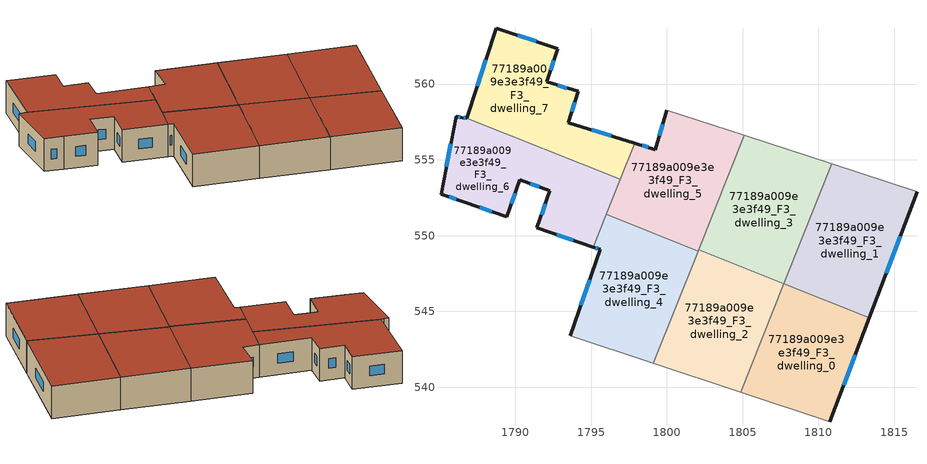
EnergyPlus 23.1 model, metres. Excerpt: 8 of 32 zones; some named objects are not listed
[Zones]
77189a009e3e3f49_F3_dwelling_0
 floor to 77189a009e3e3f49_F2_dwelling_0 (EU_floor_Construction): 1813.34,544.58 1810.74,537.72 1804.86,539.67 1807.71,546.83 z9
 wall outside (EU_wall_Construction): 1810.74,537.72 1813.34,544.58 z9:12
 wall adiabatic (EU_wall_Construction): 1804.86,539.67 1810.74,537.72 z9:12
 wall to 77189a009e3e3f49_F3_dwelling_2 (EU_wall_Construction): 1807.71,546.83 1804.86,539.67 z9:12
 wall to 77189a009e3e3f49_F3_dwelling_1 (EU_wall_Construction): 1813.34,544.58 1807.71,546.83 z9:12
 window (EU_Window_Construction): 1811.66,540.15 1812.42,542.16 z10.06:10.94
 roof outside (EU_roof_Construction): 1810.74,537.72 1813.34,544.58 1807.71,546.83 1804.86,539.67 z12
77189a009e3e3f49_F3_dwelling_1
 floor to 77189a009e3e3f49_F2_dwelling_1 (EU_floor_Construction): 1816.5,552.91 1813.34,544.58 1807.71,546.83 1810.87,554.74 z9
 wall outside (EU_wall_Construction): 1813.34,544.58 1816.5,552.91 z9:12
 wall to 77189a009e3e3f49_F3_dwelling_3 (EU_wall_Construction): 1810.87,554.74 1807.71,546.83 z9:12
 wall adiabatic (EU_wall_Construction): 1816.5,552.91 1810.87,554.74 z9:12
 window (EU_Window_Construction): 1814.46,547.52 1815.38,549.97 z10.06:10.94
 roof outside (EU_roof_Construction): 1813.34,544.58 1816.5,552.91 1810.87,554.74 1807.71,546.83 z12
77189a009e3e3f49_F3_dwelling_2
 floor to 77189a009e3e3f49_F2_dwelling_2 (EU_floor_Construction): 1807.71,546.83 1804.86,539.67 1799.1,541.58 1802.09,549.07 z9
 wall adiabatic (EU_wall_Construction): 1799.1,541.58 1804.86,539.67 z9:12
 wall to 77189a009e3e3f49_F3_dwelling_3 (EU_wall_Construction): 1807.71,546.83 1802.09,549.07 z9:12
 wall to 77189a009e3e3f49_F3_dwelling_4 (EU_wall_Construction): 1802.05,548.99 1799.1,541.58 z9:12
 wall to 77189a009e3e3f49_F3_dwelling_5 (EU_wall_Construction): 1802.09,549.07 1802.05,548.99 z9:12
 roof outside (EU_roof_Construction): 1804.86,539.67 1807.71,546.83 1802.09,549.07 1799.1,541.58 z12
77189a009e3e3f49_F3_dwelling_3
 floor to 77189a009e3e3f49_F2_dwelling_3 (EU_floor_Construction): 1810.87,554.74 1807.71,546.83 1802.09,549.07 1805.1,556.62 z9
 wall adiabatic (EU_wall_Construction): 1810.87,554.74 1805.1,556.62 z9:12
 wall to 77189a009e3e3f49_F3_dwelling_5 (EU_wall_Construction): 1805.1,556.62 1802.09,549.07 z9:12
 roof outside (EU_roof_Construction): 1807.71,546.83 1810.87,554.74 1805.1,556.62 1802.09,549.07 z12
77189a009e3e3f49_F3_dwelling_4
 floor to 77189a009e3e3f49_F2_dwelling_4 (EU_floor_Construction): 1802.05,548.99 1799.1,541.58 1793.62,543.39 1795.6,549.09 1795.15,549.25 1796,551.4 z9
 wall outside (EU_wall_Construction): 1795.15,549.25 1795.6,549.09 1793.62,543.39 z9:12
 wall to 77189a009e3e3f49_F3_dwelling_5 (EU_wall_Construction): 1802.05,548.99 1796,551.4 z9:12
 wall adiabatic (EU_wall_Construction): 1793.62,543.39 1799.1,541.58 z9:12
 wall to 77189a009e3e3f49_F3_dwelling_6 (EU_wall_Construction): 1796,551.4 1795.15,549.25 z9:12
 window (EU_Window_Construction): 1794.9,547.08 1794.32,545.41 / 1795.31,549.19 1795.44,549.15 z10.06:10.94
 roof outside (EU_roof_Construction): 1799.1,541.58 1802.05,548.99 1796,551.4 1795.15,549.25 1795.6,549.09 1793.62,543.39 z12
77189a009e3e3f49_F3_dwelling_5
 floor to 77189a009e3e3f49_F2_dwelling_5 (EU_floor_Construction): 1805.1,556.62 1802.05,548.99 1796,551.4 1797.88,556.1 1799.24,555.68 1800,558.28 z9
 wall outside (EU_wall_Construction): 1800,558.28 1799.24,555.68 1797.88,556.1 z9:12
 wall adiabatic (EU_wall_Construction): 1805.1,556.62 1800,558.28 z9:12
 wall to 77189a009e3e3f49_F3_dwelling_7 (EU_wall_Construction): 1797.88,556.1 1796.93,553.72 z9:12
 wall to 77189a009e3e3f49_F3_dwelling_6 (EU_wall_Construction): 1796.93,553.71 1796,551.4 z9:12
 window (EU_Window_Construction): 1798.76,555.83 1798.36,555.96 / 1799.73,557.36 1799.51,556.6 z10.06:10.94
 roof outside (EU_roof_Construction): 1802.05,548.99 1805.1,556.62 1800,558.28 1799.24,555.68 1797.88,556.1 1796,551.4 z12
77189a009e3e3f49_F3_dwelling_6
 floor to 77189a009e3e3f49_F2_dwelling_6 (EU_floor_Construction): 1796.93,553.71 1795.15,549.25 1791.43,550.52 1792.28,552.97 1790.29,553.67 1789.44,551.23 1786.67,552.2 1785.1,552.74 1786.09,557.87 1786.51,557.78 1786.79,557.75 z9
 wall outside (EU_wall_Construction): 1786.79,557.75 1786.51,557.78 1786.09,557.87 1785.1,552.74 1786.67,552.2 1789.44,551.23 1790.29,553.67 1792.28,552.97 1791.43,550.52 1795.15,549.25 z9:12
 wall to 77189a009e3e3f49_F3_dwelling_7 (EU_wall_Construction): 1796.93,553.71 1786.79,557.75 z9:12
 window (EU_Window_Construction): 1787.65,551.86 1788.46,551.58 / 1785.65,552.55 1786.11,552.39 / 1785.74,556.06 1785.45,554.56 / 1786.36,557.82 1786.24,557.84 / 1786.69,557.76 1786.61,557.77 / 1792.74,550.07 1793.83,549.7 / 1791.98,552.11 1791.73,551.39 / 1790.99,553.43 1791.58,553.22 / 1789.74,552.1 1789.99,552.81 z10.06:10.94
 roof outside (EU_roof_Construction): 1795.15,549.25 1796.93,553.71 1786.79,557.75 1786.51,557.78 1786.09,557.87 1785.1,552.74 1786.67,552.2 1789.44,551.23 1790.29,553.67 1792.28,552.97 1791.43,550.52 z12
77189a009e3e3f49_F3_dwelling_7
 floor to 77189a009e3e3f49_F2_dwelling_7 (EU_floor_Construction): 1792.81,562.34 1792.06,560.15 1794.15,559.51 1793.51,557.45 1797.88,556.1 1796.93,553.71 1786.79,557.75 1788.73,563.68 z9
 wall outside (EU_wall_Construction): 1797.88,556.1 1793.51,557.45 1794.15,559.51 1792.06,560.15 1792.81,562.34 1788.73,563.68 1786.79,557.75 z9:12
 window (EU_Window_Construction): 1793.41,559.74 1792.8,559.93 / 1793.73,558.18 1793.92,558.79 / 1796.33,556.58 1795.05,556.98 / 1788.04,561.59 1787.47,559.85 / 1791.37,562.82 1790.17,563.21 / 1792.32,560.93 1792.54,561.57 z10.06:10.94
 roof outside (EU_roof_Construction): 1796.93,553.71 1797.88,556.1 1793.51,557.45 1794.15,559.51 1792.06,560.15 1792.81,562.34 1788.73,563.68 1786.79,557.75 z12
[Building]
EU S2 Campaign: North Axis=0; Terrain=City; Solar Distribution=FullExterior
[Site:Location]
Bologna: Latitude=44.5; Longitude=11.25; Time Zone=1; Elevation=37
[SizingPeriod:WeatherFileDays]
AnnualSizingPeriod: Begin Month=1; Begin Day of Month=1; End Month=12; End Day of Month=31; Day of Week for Start Day=Monday; Use Weather File Daylight Saving Period=No; Use Weather File Rain and Snow Indicators=No
[MATERIAL]
EU_InternalMass_Material: Roughness=MediumRough; Thickness=0.1; Conductivity=1; Density=1800; Specific Heat=900; Thermal Absorptance=0.9; Solar Absorptance=0.7; Visible Absorptance=0.7
[MATERIAL:NOMASS] Roughness=MediumRough; Thermal Absorptance=0.9; Solar Absorptance=0.7; Visible Absorptance=0.7
Name | Thermal Resistance
EU_wall_NoMass | 0.781309
EU_roof_NoMass | 0.418499
EU_floor_NoMass | 0.563442
[WINDOWMATERIAL:SIMPLEGLAZINGSYSTEM]
EU_Window_SimpleGlazing: UFactor=4.32879; Solar Heat Gain Coefficient=0.85; Visible Transmittance=0.85
[CONSTRUCTION]
EU_wall_Construction: EU_wall_NoMass
EU_roof_Construction: EU_roof_NoMass
EU_floor_Construction: EU_floor_NoMass
EU_Window_Construction: EU_Window_SimpleGlazing
EU_InternalMass_Construction: EU_InternalMass_Material
[ZONE] Type=1; Multiplier=1; Ceiling Height=autocalculate; Floor Area=autocalculate; Part of Total Floor Area=Yes
Name | Volume
77189a009e3e3f49_F3_dwelling_0 | 138.057
77189a009e3e3f49_F3_dwelling_1 | 156.475
77189a009e3e3f49_F3_dwelling_2 | 143.195
77189a009e3e3f49_F3_dwelling_3 | 151.282
77189a009e3e3f49_F3_dwelling_4 | 148.534
77189a009e3e3f49_F3_dwelling_5 | 145.988
77189a009e3e3f49_F3_dwelling_6 | 152.339
77189a009e3e3f49_F3_dwelling_7 | 142.177
[INTERNALMASS] Construction=EU_InternalMass_Construction
Name | Zone or ZoneList | Surface Area
77189a009e3e3f49_F3_dwelling_0_EU_InternalMass | 77189a009e3e3f49_F3_dwelling_0 | 46.0192
77189a009e3e3f49_F3_dwelling_1_EU_InternalMass | 77189a009e3e3f49_F3_dwelling_1 | 52.1583
77189a009e3e3f49_F3_dwelling_2_EU_InternalMass | 77189a009e3e3f49_F3_dwelling_2 | 47.7314
77189a009e3e3f49_F3_dwelling_3_EU_InternalMass | 77189a009e3e3f49_F3_dwelling_3 | 50.4273
77189a009e3e3f49_F3_dwelling_4_EU_InternalMass | 77189a009e3e3f49_F3_dwelling_4 | 49.5116
77189a009e3e3f49_F3_dwelling_5_EU_InternalMass | 77189a009e3e3f49_F3_dwelling_5 | 48.6628
77189a009e3e3f49_F3_dwelling_6_EU_InternalMass | 77189a009e3e3f49_F3_dwelling_6 | 50.78
77189a009e3e3f49_F3_dwelling_7_EU_InternalMass | 77189a009e3e3f49_F3_dwelling_7 | 47.3926
[OTHEREQUIPMENT] Fuel Type=Electricity; Design Level Calculation Method=Watts/Area; Power per Zone Floor Area=1; Fraction Latent=0; Fraction Radiant=0; Fraction Lost=0; Carbon Dioxide Generation Rate=0; EndUse Subcategory=EU_Step8_InternalGains
Name | Zone or ZoneList or Space or SpaceList | Schedule
EU_Step8_InternalGain_77189a009e3e3f49_F3_dwelling_0_f000 | 77189a009e3e3f49_F3_dwelling_0 | EU_Step8_GainSchedule_77189a009e3e3f49_F3_dwelling_0_f000
EU_Step8_InternalGain_77189a009e3e3f49_F3_dwelling_1_f000 | 77189a009e3e3f49_F3_dwelling_1 | EU_Step8_GainSchedule_77189a009e3e3f49_F3_dwelling_1_f000
EU_Step8_InternalGain_77189a009e3e3f49_F3_dwelling_2_f000 | 77189a009e3e3f49_F3_dwelling_2 | EU_Step8_GainSchedule_77189a009e3e3f49_F3_dwelling_2_f000
EU_Step8_InternalGain_77189a009e3e3f49_F3_dwelling_3_f000 | 77189a009e3e3f49_F3_dwelling_3 | EU_Step8_GainSchedule_77189a009e3e3f49_F3_dwelling_3_f000
EU_Step8_InternalGain_77189a009e3e3f49_F3_dwelling_4_f000 | 77189a009e3e3f49_F3_dwelling_4 | EU_Step8_GainSchedule_77189a009e3e3f49_F3_dwelling_4_f000
EU_Step8_InternalGain_77189a009e3e3f49_F3_dwelling_5_f000 | 77189a009e3e3f49_F3_dwelling_5 | EU_Step8_GainSchedule_77189a009e3e3f49_F3_dwelling_5_f000
EU_Step8_InternalGain_77189a009e3e3f49_F3_dwelling_6_f000 | 77189a009e3e3f49_F3_dwelling_6 | EU_Step8_GainSchedule_77189a009e3e3f49_F3_dwelling_6_f000
EU_Step8_InternalGain_77189a009e3e3f49_F3_dwelling_7_f000 | 77189a009e3e3f49_F3_dwelling_7 | EU_Step8_GainSchedule_77189a009e3e3f49_F3_dwelling_7_f000
[ZONEVENTILATION:DESIGNFLOWRATE] Schedule=EU_AlwaysOn; Design Flow Rate Calculation Method=AirChanges/Hour; Air Changes per Hour=0.692607; Ventilation Type=Natural; Fan Pressure Rise=0; Fan Total Efficiency=1; Constant Term Coefficient=1; Temperature Term Coefficient=0; Velocity Term Coefficient=0; Velocity Squared Term Coefficient=0; Minimum Indoor Temperature=-100; Maximum Indoor Temperature=100; Delta Temperature=-100; Minimum Outdoor Temperature=-100; Maximum Outdoor Temperature=100; Maximum Wind Speed=40
Name | Zone or ZoneList or Space or SpaceList
EU_ConstantAir_77189a009e3e3f49_F3_dwelling_0 | 77189a009e3e3f49_F3_dwelling_0
EU_ConstantAir_77189a009e3e3f49_F3_dwelling_1 | 77189a009e3e3f49_F3_dwelling_1
EU_ConstantAir_77189a009e3e3f49_F3_dwelling_2 | 77189a009e3e3f49_F3_dwelling_2
EU_ConstantAir_77189a009e3e3f49_F3_dwelling_3 | 77189a009e3e3f49_F3_dwelling_3
EU_ConstantAir_77189a009e3e3f49_F3_dwelling_4 | 77189a009e3e3f49_F3_dwelling_4
EU_ConstantAir_77189a009e3e3f49_F3_dwelling_5 | 77189a009e3e3f49_F3_dwelling_5
EU_ConstantAir_77189a009e3e3f49_F3_dwelling_6 | 77189a009e3e3f49_F3_dwelling_6
EU_ConstantAir_77189a009e3e3f49_F3_dwelling_7 | 77189a009e3e3f49_F3_dwelling_7
[HVACTEMPLATE:ZONE:IDEALLOADSAIRSYSTEM] System Availability Schedule=EU_AlwaysOn; Maximum Heating Supply Air Temperature=50; Minimum Cooling Supply Air Temperature=13; Maximum Heating Supply Air Humidity Ratio=0.0156; Minimum Cooling Supply Air Humidity Ratio=0.0077; Heating Limit=NoLimit; Cooling Limit=NoLimit; Heating Availability Schedule=EU_AlwaysOn; Cooling Availability Schedule=EU_CoolingOff; Dehumidification Control Type=ConstantSensibleHeatRatio; Cooling Sensible Heat Ratio=0.7; Dehumidification Setpoint=60; Humidification Control Type=None; Humidification Setpoint=30; Outdoor Air Method=None; Outdoor Air Flow Rate per Person=0.00944; Outdoor Air Flow Rate per Zone Floor Area=0; Outdoor Air Flow Rate per Zone=0; Demand Controlled Ventilation Type=None; Outdoor Air Economizer Type=NoEconomizer; Heat Recovery Type=None; Sensible Heat Recovery Effectiveness=0.7; Latent Heat Recovery Effectiveness=0.65
Name | Template Thermostat
77189a009e3e3f49_F3_dwelling_0 | EU_HeatOnly_77189a009e3e3f49_F3_dwelling_0
77189a009e3e3f49_F3_dwelling_1 | EU_HeatOnly_77189a009e3e3f49_F3_dwelling_1
77189a009e3e3f49_F3_dwelling_2 | EU_HeatOnly_77189a009e3e3f49_F3_dwelling_2
77189a009e3e3f49_F3_dwelling_3 | EU_HeatOnly_77189a009e3e3f49_F3_dwelling_3
77189a009e3e3f49_F3_dwelling_4 | EU_HeatOnly_77189a009e3e3f49_F3_dwelling_4
77189a009e3e3f49_F3_dwelling_5 | EU_HeatOnly_77189a009e3e3f49_F3_dwelling_5
77189a009e3e3f49_F3_dwelling_6 | EU_HeatOnly_77189a009e3e3f49_F3_dwelling_6
77189a009e3e3f49_F3_dwelling_7 | EU_HeatOnly_77189a009e3e3f49_F3_dwelling_7
[SIZING:ZONE] Zone Cooling Design Supply Air Temperature Input Method=SupplyAirTemperature; Zone Cooling Design Supply Air Temperature=13; Zone Heating Design Supply Air Temperature Input Method=SupplyAirTemperature; Zone Heating Design Supply Air Temperature=50; Zone Cooling Design Supply Air Humidity Ratio=0.008; Zone Heating Design Supply Air Humidity Ratio=0.008; Cooling Design Air Flow Method=DesignDay; Cooling Design Air Flow Rate=0; Cooling Minimum Air Flow per Zone Floor Area=0.000762; Cooling Minimum Air Flow=0; Cooling Minimum Air Flow Fraction=0.2; Heating Design Air Flow Method=DesignDay; Heating Design Air Flow Rate=0; Heating Maximum Air Flow per Zone Floor Area=0.002032; Heating Maximum Air Flow=0.141576; Heating Maximum Air Flow Fraction=0.3; Account for Dedicated Outdoor Air System=No; Dedicated Outdoor Air System Control Strategy=NeutralSupplyAir; Dedicated Outdoor Air Low Setpoint Temperature for Design=autosize; Dedicated Outdoor Air High Setpoint Temperature for Design=autosize; Zone Load Sizing Method=Sensible Load Only No Latent Load; Zone Latent Cooling Design Supply Air Humidity Ratio Input Method=HumidityRatioDifference; Zone Cooling Design Supply Air Humidity Ratio Difference=0.005; Zone Latent Heating Design Supply Air Humidity Ratio Input Method=HumidityRatioDifference; Zone Humidification Design Supply Air Humidity Ratio Difference=0.005
77189a009e3e3f49_F3_dwelling_0; 77189a009e3e3f49_F3_dwelling_1; 77189a009e3e3f49_F3_dwelling_2; 77189a009e3e3f49_F3_dwelling_3; 77189a009e3e3f49_F3_dwelling_4; 77189a009e3e3f49_F3_dwelling_5; 77189a009e3e3f49_F3_dwelling_6; 77189a009e3e3f49_F3_dwelling_7
[SCHEDULE:CONSTANT]
Name | Hourly Value
EU_AlwaysOn | 1
EU_CoolingOff | 0
[SCHEDULE:FILE] Column Number=1; Rows to Skip at Top=0; Number of Hours of Data=8760; Column Separator=Comma; Interpolate to Timestep=No; Minutes per Item=60; Adjust Schedule for Daylight Savings=Yes
Name | File
EU_Step8_GainSchedule_77189a009e3e3f49_F3_dwelling_0_f000 | ../../schedules/77189a009e3e3f49/77189a009e3e3f49_F3_dwelling_0_f000_gain.csv
EU_Step8_GainSchedule_77189a009e3e3f49_F3_dwelling_1_f000 | ../../schedules/77189a009e3e3f49/77189a009e3e3f49_F3_dwelling_1_f000_gain.csv
EU_Step8_GainSchedule_77189a009e3e3f49_F3_dwelling_2_f000 | ../../schedules/77189a009e3e3f49/77189a009e3e3f49_F3_dwelling_2_f000_gain.csv
EU_Step8_GainSchedule_77189a009e3e3f49_F3_dwelling_3_f000 | ../../schedules/77189a009e3e3f49/77189a009e3e3f49_F3_dwelling_3_f000_gain.csv
EU_Step8_GainSchedule_77189a009e3e3f49_F3_dwelling_4_f000 | ../../schedules/77189a009e3e3f49/77189a009e3e3f49_F3_dwelling_4_f000_gain.csv
EU_Step8_GainSchedule_77189a009e3e3f49_F3_dwelling_5_f000 | ../../schedules/77189a009e3e3f49/77189a009e3e3f49_F3_dwelling_5_f000_gain.csv
EU_Step8_GainSchedule_77189a009e3e3f49_F3_dwelling_6_f000 | ../../schedules/77189a009e3e3f49/77189a009e3e3f49_F3_dwelling_6_f000_gain.csv
EU_Step8_GainSchedule_77189a009e3e3f49_F3_dwelling_7_f000 | ../../schedules/77189a009e3e3f49/77189a009e3e3f49_F3_dwelling_7_f000_gain.csv
